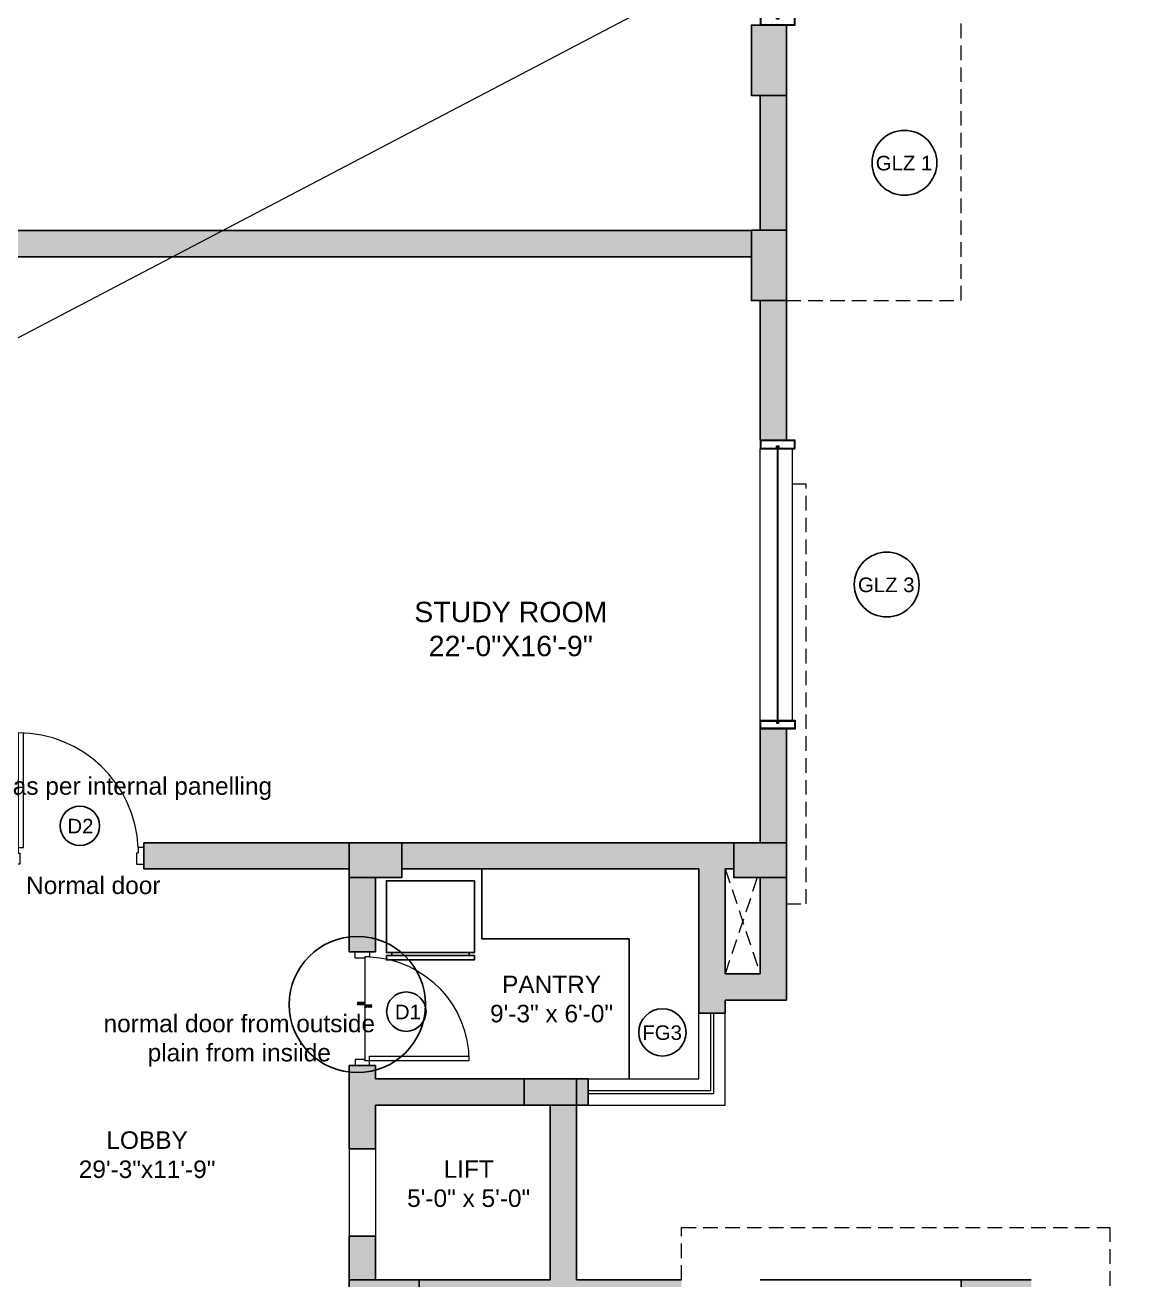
# Model space of a CAD drawing. Header units: inches. Extents: x 211391 to 214260, y -106888 to -102532.
# Drawn here: x 213558.7 to 213939.8, y -106118.4 to -105687.9 of the extents above; entities that cross this region are included whole.
import ezdxf

# ---------------------------------------------------------------- set-up
doc = ezdxf.new("R2010")
doc.units = ezdxf.units.IN
doc.header["$MEASUREMENT"] = 0
doc.linetypes.add('0226--P-00-GA 18.02.10$0$DASH', pattern=[0.35, 0.25, -0.1])
doc.linetypes.add('HIDDEN', pattern=[0.375, 0.25, -0.125])
doc.layers.get('0').update_dxf_attribs({"color": 4})
for name, color, linetype, lineweight in [('BEAM', 90, '0226--P-00-GA 18.02.10$0$DASH', 25), ('DIM', 1, 'Continuous', 9), ('DOOR', 2, 'Continuous', 9), ('DROP', 1, 'Continuous', 5), ('GLASS', 4, 'Continuous', 18), ('HATCH', 251, 'Continuous', 13), ('HIDDEN', 8, 'Continuous', 13), ('m.s.', 250, 'Continuous', 13), ('PL RWP PIPE', 5, 'Continuous', 13), ('PROPOSED WALL', 6, 'Continuous', 25), ('TEXT', 3, 'Continuous', 9), ('WALL', 5, 'Continuous', 25), ('window', 1, 'Continuous', 18), ('WORKING', 1, 'Continuous', 9)]:
    doc.layers.add(name, color=color, linetype=linetype, lineweight=lineweight)
doc.layers.add('COLUMN', color=6, linetype='Continuous')
doc.layers.add('DOOR GLAZING NUMBER', color=1, linetype='Continuous', lineweight=5, plot=False)
doc.layers.get('BEAM').off()
doc.styles.add('22', font='arial.ttf', dxfattribs={"height": 7})
doc.styles.add('STYLE1', font='arial.ttf', dxfattribs={"height": 8})
pattern_1 = [(45, (1349.89013, 1846.70774), (-0.08838834765, 0.08838834765), [])]

# ---------------------------------------------------------------- blocks, each defined once
blk = doc.blocks.new('*U5')
at = {"layer": 'DOOR'}
for points in [[(1.5, -4.54), (1.5, -3.04), (2, -3.04), (2, -0.04), (0, -0.04), (0, -4.54)], [(34.5, -4.54), (34.5, -3.04), (34, -3.04), (34, -0.04), (36, -0.04), (36, -4.54)]]:
    blk.add_lwpolyline(points, close=True, dxfattribs=at)
blk.add_lwpolyline([(34.5, -4.54, -0.400224), (1.5, -36.04), (1.5, -4.54), (3, -4.54), (3, -36.01)], format="xyb", dxfattribs=at)
blk = doc.blocks.new('*X6')
at = {"color": 0}
for p, q in [((-16.8, -3.5), (-13.3, 0)), ((-16.8, -0.8), (-15.9, 0)), ((-16.4, -5.8), (-10.6, 0)), ((-13.8, -5.8), (-8, 0)), ((-11.1, -5.8), (-5.3, 0)), ((-8.5, -5.8), (-2.7, 0)), ((-5.8, -5.8), (0, 0)), ((0, 0), (6, 6)), ((0, 2.7), (3.3, 6)), ((0, 5.3), (0.7, 6)), ((2.7, 0), (8.7, 6)), ((5.3, 0), (11.3, 6)), ((8, 0), (14, 6)), ((10.6, 0), (16.6, 6)), ((13.3, 0), (17, 3.8)), ((15.9, 0), (17, 1.1)), ((-3.2, -5.8), (0, -2.7)), ((-0.5, -5.8), (0, -5.3))]:
    blk.add_line(p, q, dxfattribs=at)
blk = doc.blocks.new('4 UQ46U')
at = {"layer": 'DROP', "lineweight": 5}
blk.add_lwpolyline([(67308.83, -52969.15), (67308.83, -52972.46), (67307.64, -52972.46), (67307.64, -52975.82)], dxfattribs=at)
at = {"layer": 'DROP', "lineweight": 5, "extrusion": (0, 0, -1), "xscale": 0.1972594911858323, "yscale": 0.1972594911858323, "zscale": -0.1972594911858323, "rotation": 270}
blk.add_blockref('*X6', (-67308.83, -52972.46), dxfattribs=at)
blk = doc.blocks.new('79')
at = {"layer": 'COLUMN', "ltscale": 20, "true_color": 0xdd22ba}
h = blk.add_hatch(color=212, dxfattribs=at)
h.dxf.hatch_style = 1
h.paths.add_polyline_path([(213807.89, -103838.54), (213807.89, -103838.54), (213807.89, -103829.54), (213819.89, -103829.54), (213819.89, -103853.65), (213807.89, -103853.65)])
h = blk.add_hatch(color=212, dxfattribs=at)
h.dxf.hatch_style = 1
h.paths.add_polyline_path([(213807.89, -103908.93), (213807.89, -103908.93), (213807.89, -103899.93), (213819.89, -103899.93), (213819.89, -103924.04), (213807.89, -103924.04)])
h = blk.add_hatch(color=212, dxfattribs=at)
h.dxf.hatch_style = 1
h.paths.add_polyline_path([(213687.89, -104110.04), (213669.89, -104110.04), (213669.89, -104122.04), (213687.89, -104122.04)])
h = blk.add_hatch(color=212, dxfattribs=at)
h.dxf.hatch_style = 1
h.paths.add_polyline_path([(213819.89, -104110.04), (213801.89, -104110.04), (213801.89, -104122.04), (213819.89, -104122.04)])
h = blk.add_hatch(color=212, dxfattribs=at)
h.dxf.hatch_style = 1
h.paths.add_polyline_path([(213747.89, -104191.04), (213729.89, -104191.04), (213729.89, -104200.04), (213747.89, -104200.04)])
h = blk.add_hatch(color=212, dxfattribs=at)
h.dxf.hatch_style = 1
h.paths.add_polyline_path([(213669.89, -104272.04), (213693.89, -104272.04), (213693.89, -104260.04), (213669.89, -104260.04)])
at = {"layer": 'COLUMN', "ltscale": 20}
for points in [[(213807.89, -103838.54), (213807.89, -103838.54), (213807.89, -103829.54), (213819.89, -103829.54), (213819.89, -103853.65), (213807.89, -103853.65), (213807.89, -103838.54)], [(213807.89, -103908.93), (213807.89, -103908.93), (213807.89, -103899.93), (213819.89, -103899.93), (213819.89, -103924.04), (213807.89, -103924.04), (213807.89, -103908.93)]]:
    blk.add_lwpolyline(points, dxfattribs=at)
for points in [[(213669.89, -104110.04), (213687.89, -104110.04), (213687.89, -104122.04), (213669.89, -104122.04)], [(213801.89, -104110.04), (213819.89, -104110.04), (213819.89, -104122.04), (213801.89, -104122.04)], [(213729.89, -104191.04), (213747.89, -104191.04), (213747.89, -104200.04), (213729.89, -104200.04)], [(213693.89, -104272.04), (213669.89, -104272.04), (213669.89, -104260.04), (213693.89, -104260.04)]]:
    blk.add_lwpolyline(points, close=True, dxfattribs=at)
blk = doc.blocks.new('75ik')
at = {"layer": 'Defpoints'}
blk.add_circle((212328.62, -103876.79), 11.12, dxfattribs=at)
at = {"layer": 'Defpoints', "insert": (212339.38, -103874.39), "char_height": 5, "attachment_point": 3, "style": 'STYLE1'}
blk.add_mtext_dynamic_manual_height_columns('\\A1;\\pxqc;GLZ 1', width=21.8376, gutter_width=70, heights=[-5.17], dxfattribs=at)
blk = doc.blocks.new('76ik')
at = {"layer": 'Defpoints'}
blk.add_circle((212328.62, -104021.49), 11.12, dxfattribs=at)
at = {"layer": 'Defpoints', "insert": (212339.38, -104019.08), "char_height": 5, "attachment_point": 3, "style": 'STYLE1'}
blk.add_mtext_dynamic_manual_height_columns('\\A1;\\pxqc;GLZ 3', width=21.8376, gutter_width=70, heights=[-5.17], dxfattribs=at)
blk = doc.blocks.new('e57ik')
at = {"layer": 'm.s.', "ltscale": 15}
h = blk.add_hatch(dxfattribs=at)
h.set_pattern_fill('ANSI31', color=256)
h.set_pattern_definition([(45, (-434.42776, 41.17161), (-0.08838834765, 0.08838834765), [])])
h.paths.add_polyline_path([(210010.52, -105167.4), (210011.27, -105167.4), (210011.27, -105172.77), (210008.77, -105172.77), (210008.77, -105161.27), (210011.27, -105161.27), (210011.27, -105166.64), (210010.52, -105166.64)], flags=16)
h.paths.add_polyline_path([(210010.77, -105167.15), (210011.52, -105167.15), (210011.52, -105173.02), (210008.52, -105173.02), (210008.52, -105161.02), (210011.52, -105161.02), (210011.52, -105166.89), (210010.77, -105166.89)])
at = {"layer": 'm.s.', "ltscale": 2}
for points in [[(210010.77, -105167.15), (210011.52, -105167.15), (210011.52, -105173.02), (210008.52, -105173.02), (210008.52, -105161.02), (210011.52, -105161.02), (210011.52, -105166.89), (210010.77, -105166.89)], [(210010.52, -105167.4), (210011.27, -105167.4), (210011.27, -105172.77), (210008.77, -105172.77), (210008.77, -105161.27), (210011.27, -105161.27), (210011.27, -105166.64), (210010.52, -105166.64)]]:
    blk.add_lwpolyline(points, close=True, dxfattribs=at)
blk = doc.blocks.new('87ol.')
at = {"layer": 'GLASS', "ltscale": 15}
for p, q in [((209396.87, -105469.52), (209303.76, -105469.52)), ((209396.87, -105469.77), (209303.76, -105469.77))]:
    blk.add_line(p, q, dxfattribs=at)
at = {"layer": 'm.s.', "ltscale": 15}
for p, q in [((209303.76, -105463.65), (209396.87, -105463.65)), ((209396.87, -105474.65), (209303.76, -105474.65))]:
    blk.add_line(p, q, dxfattribs=at)
at = {"layer": 'DIM'}
blk.add_blockref('e57ik', (-707.76, -302.63), dxfattribs=at)
at = {"layer": 'DIM', "xscale": -1}
blk.add_blockref('e57ik', (419408.39, -302.63), dxfattribs=at)
blk = doc.blocks.new('8ol.')
at = {"layer": 'm.s.', "ltscale": 15}
h = blk.add_hatch(dxfattribs=at)
h.set_pattern_fill('ANSI31', color=256)
h.set_pattern_definition(pattern_1)
h.paths.add_polyline_path([(212126.29, -103622.81), (212127.04, -103622.81), (212127.04, -103623.07), (212126.29, -103623.07), (212126.29, -103628.94), (212129.29, -103628.94), (212129.29, -103623.07), (212128.54, -103623.07), (212128.54, -103622.81), (212129.29, -103622.81), (212129.29, -103616.94), (212126.29, -103616.94)])
h.paths.add_polyline_path([(212126.54, -103622.81), (212127.04, -103622.81), (212127.04, -103623.07), (212126.54, -103623.07), (212126.54, -103628.69), (212129.04, -103628.69), (212129.04, -103623.32), (212128.29, -103623.32), (212128.29, -103622.56), (212129.04, -103622.56), (212129.04, -103617.19), (212126.54, -103617.19)])
h = blk.add_hatch(dxfattribs=at)
h.set_pattern_fill('ANSI31', color=256)
h.set_pattern_definition(pattern_1)
h.paths.add_polyline_path([(212127.29, -103622.56), (212126.54, -103622.56), (212126.54, -103622.81), (212127.04, -103622.81), (212127.04, -103623.07), (212126.54, -103623.07), (212126.54, -103623.32), (212127.29, -103623.32)])
at = {"layer": 'm.s.', "ltscale": 2}
blk.add_lwpolyline([(212126.29, -103622.81), (212126.29, -103616.94), (212129.29, -103616.94), (212129.29, -103622.81), (212128.54, -103622.81), (212128.54, -103623.07), (212129.29, -103623.07), (212129.29, -103628.94), (212126.29, -103628.94), (212126.29, -103623.07), (212127.04, -103623.07), (212127.04, -103622.81), (212126.29, -103622.81)], dxfattribs=at)
blk.add_lwpolyline([(212126.54, -103622.56), (212126.54, -103617.19), (212129.04, -103617.19), (212129.04, -103622.56), (212128.29, -103622.56), (212128.29, -103623.32), (212129.04, -103623.32), (212129.04, -103628.69), (212126.54, -103628.69), (212126.54, -103623.32), (212127.29, -103623.32), (212127.29, -103622.56)], close=True, dxfattribs=at)
blk = doc.blocks.new('r67ku')
at = {"layer": 'GLASS', "ltscale": 15}
for p, q in [((213659.06, -103662.91), (213582.89, -103662.91)), ((213582.89, -103663.17), (213659.06, -103663.17)), ((213661.93, -103662.91), (213737.97, -103662.91)), ((213737.97, -103663.17), (213661.93, -103663.17)), ((213816.76, -103778.65), (213816.76, -103722.28)), ((213817.02, -103778.65), (213817.02, -103722.28)), ((213816.76, -103826.54), (213816.76, -103781.65)), ((213817.02, -103826.54), (213817.02, -103781.65))]:
    blk.add_line(p, q, dxfattribs=at)
for points in [[(213817.02, -103719.28), (213817.02, -103662.91), (213740.97, -103662.91)], [(213816.76, -103719.28), (213816.76, -103663.17), (213740.97, -103663.17)]]:
    blk.add_lwpolyline(points, dxfattribs=at)
at = {"layer": 'm.s.', "ltscale": 15}
for p, q in [((213658.93, -103658.04), (213582.89, -103658.04)), ((213661.93, -103658.04), (213737.97, -103658.04)), ((213582.89, -103669.04), (213658.93, -103669.04)), ((213737.97, -103669.04), (213661.93, -103669.04)), ((213810.89, -103826.54), (213810.89, -103722.28)), ((213821.89, -103778.65), (213821.89, -103722.28)), ((213821.89, -103826.54), (213821.89, -103781.65))]:
    blk.add_line(p, q, dxfattribs=at)
for points in [[(213821.89, -103719.28), (213821.89, -103658.04), (213740.97, -103658.04)], [(213810.89, -103719.28), (213810.89, -103669.04), (213740.97, -103669.04)]]:
    blk.add_lwpolyline(points, dxfattribs=at)
at = {"layer": 'DIM', "xscale": -1}
for name, p, rotation in [('e57ik', (3571.37, -208830.06), 180), ('8ol.', (317439.83, -315848.57), 270), ('e57ik', (318983.91, -313790.17), 270), ('e57ik', (318983.91, -313838.06), 270)]:
    blk.add_blockref(name, p, dxfattribs=dict(at, rotation=rotation))
at = {"layer": 'DIM'}
for p in [(1532.64, -40.1), (1611.68, -40.1)]:
    blk.add_blockref('8ol.', p, dxfattribs=at)

msp = doc.modelspace()

# ---------------------------------------------------------------- hatches: boundary and pattern name
at = {"layer": 'HATCH', "ltscale": 15, "transparency": 33554559}
h = msp.add_hatch(color=8, dxfattribs=at)
h.dxf.hatch_style = 1
h.paths.add_polyline_path([(213819.89, -105712.02), (213810.89, -105712.02), (213810.89, -105758.29), (213819.89, -105758.29)])
at = {"layer": 'HATCH', "ltscale": 15}
h = msp.add_hatch(color=256, dxfattribs=at)
h.dxf.hatch_style = 1
h.paths.add_polyline_path([(213807.89, -105758.4), (213549.89, -105758.4), (213549.89, -105767.4), (213807.89, -105767.4)])
h = msp.add_hatch(color=256, dxfattribs=at)
h.dxf.hatch_style = 1
h.paths.add_polyline_path([(213819.89, -105782.4), (213810.89, -105782.4), (213810.89, -105830.29), (213819.89, -105830.29)])
h = msp.add_hatch(color=256, dxfattribs=at)
h.dxf.hatch_style = 1
h.paths.add_polyline_path([(213819.89, -105929.4), (213810.89, -105929.4), (213810.89, -105968.4), (213819.89, -105968.4)])
h = msp.add_hatch(color=256, dxfattribs=at)
h.dxf.hatch_style = 1
h.paths.add_polyline_path([(213599.39, -105968.4), (213599.39, -105977.4), (213669.89, -105977.4), (213669.89, -105968.4)])
h = msp.add_hatch(color=256, dxfattribs=at)
h.dxf.hatch_style = 1
h.paths.add_polyline_path([(213801.89, -105968.4), (213687.89, -105968.4), (213687.89, -105977.4), (213789.89, -105977.4), (213789.89, -106026.9), (213798.89, -106026.9), (213798.89, -106022.4), (213819.89, -106022.4), (213819.89, -105980.4), (213810.89, -105980.4), (213810.89, -106013.4), (213798.89, -106013.4), (213798.89, -105977.4), (213801.89, -105977.4)])
h = msp.add_hatch(color=256, dxfattribs=at)
h.dxf.hatch_style = 1
h.paths.add_polyline_path([(213678.89, -105980.4), (213669.89, -105980.4), (213669.89, -106005.9), (213678.89, -106005.9)])
h = msp.add_hatch(color=256, dxfattribs=at)
h.dxf.hatch_style = 1
h.paths.add_polyline_path([(213729.89, -106049.4), (213678.89, -106049.4), (213678.89, -106044.9), (213669.89, -106044.9), (213669.89, -106058.4), (213669.89, -106073.4), (213678.89, -106073.4), (213678.89, -106058.4), (213729.89, -106058.4)])
h = msp.add_hatch(color=256, dxfattribs=at)
h.dxf.hatch_style = 1
h.paths.add_polyline_path([(213751.93, -106049.4), (213747.89, -106049.4), (213747.89, -106058.4), (213751.93, -106058.4)])
h = msp.add_hatch(color=256, dxfattribs=at)
h.dxf.hatch_style = 1
h.paths.add_polyline_path([(213783.89, -106118.4), (213747.89, -106118.4), (213747.89, -106058.4), (213738.89, -106058.4), (213738.89, -106118.4), (213693.89, -106118.4), (213693.89, -106127.4), (213783.89, -106127.4)])
h = msp.add_hatch(color=256, dxfattribs=at)
h.dxf.hatch_style = 1
h.paths.add_polyline_path([(213678.89, -106103.4), (213669.89, -106103.4), (213669.89, -106118.4), (213678.89, -106118.4)])
at = {"layer": 'HATCH'}
h = msp.add_hatch(color=251, dxfattribs=at)
h.dxf.hatch_style = 1
h.paths.add_polyline_path([(213903.89, -106118.4), (213879.89, -106118.4), (213879.89, -106127.4), (213903.89, -106127.4)])

# ---------------------------------------------------------------- linework, layer by layer
at = {"layer": 'Defpoints'}
for p, q in [((213715.39, -106001.4), (213715.39, -105977.4)), ((213765.89, -106001.4), (213715.39, -106001.4)), ((213765.89, -106049.4), (213765.89, -106001.4)), ((213684.47, -106007.16), (213684.47, -106006.08)), ((213711.03, -106007.16), (213711.03, -106006.08))]:
    msp.add_line(p, q, dxfattribs=at)
for points in [[(213712.86, -105981.48), (213712.86, -106006.08), (213682.64, -106006.08), (213682.64, -105981.48)], [(213682.64, -106007.16), (213682.64, -106008.61), (213712.86, -106008.61), (213712.86, -106007.16)]]:
    msp.add_lwpolyline(points, close=True, dxfattribs=at)
for centre, radius in [((213577.47, -105962.62), 6.76), ((213689.47, -106026.37), 6.76), ((213777.35, -106033.49), 8.1)]:
    msp.add_circle(centre, radius, dxfattribs=at)
at = {"layer": 'Defpoints', "ltscale": 15}
msp.add_circle((213672.67, -106023.93), 23.36, dxfattribs=at)
at = {"layer": 'DOOR GLAZING NUMBER', "ltscale": 15}
msp.add_line((211468.75, -106888.48), (214259.76, -105426.59), dxfattribs=at)
at = {"layer": 'DROP', "ltscale": 20}
for p, q in [((213675.2, -106008.07), (213675.2, -106043.19)), ((213669.89, -106073.4), (213669.89, -106103.4)), ((213678.89, -106073.4), (213678.89, -106103.4))]:
    msp.add_line(p, q, dxfattribs=at)
at = {"layer": 'HIDDEN', "linetype": 'HIDDEN', "ltscale": 20}
for p, q in [((213798.89, -105977.4), (213810.89, -106013.4)), ((213809.89, -105980.4), (213798.89, -106013.4))]:
    msp.add_line(p, q, dxfattribs=at)
for points in [[(213819.89, -105782.4), (213879.89, -105782.4), (213879.89, -105458.4), (213570.89, -105458.4), (213570.89, -105479.4)], [(213819.89, -105989.4), (213826.72, -105989.4), (213826.72, -105845.4), (213820.72, -105845.4)], [(213783.89, -106118.4), (213783.89, -106100.4), (213930.89, -106100.4), (213930.89, -106370.4), (213798.89, -106370.4)]]:
    msp.add_lwpolyline(points, dxfattribs=at)
at = {"layer": 'PL RWP PIPE', "ltscale": 25}
msp.add_line((213810.89, -105712.02), (213810.89, -105758.29), dxfattribs=at)
at = {"layer": 'PROPOSED WALL', "ltscale": 15}
msp.add_lwpolyline([(213819.89, -105758.29), (213819.89, -105712.02), (213810.89, -105712.02), (213810.89, -105758.29)], dxfattribs=at)
at = {"layer": 'WALL', "ltscale": 20}
for p, q in [((213807.89, -105758.4), (213549.89, -105758.4)), ((213807.89, -105767.4), (213549.89, -105767.4)), ((213810.89, -105830.29), (213810.89, -105782.4)), ((213819.89, -105830.29), (213819.89, -105782.4)), ((213810.89, -105830.29), (213819.89, -105830.29)), ((213810.89, -105968.4), (213810.89, -105929.4)), ((213810.89, -105929.4), (213819.89, -105929.4)), ((213819.89, -105968.4), (213819.89, -105929.4)), ((213599.39, -105968.4), (213669.89, -105968.4)), ((213599.39, -105977.4), (213599.39, -105968.4)), ((213687.89, -105968.4), (213801.89, -105968.4)), ((213599.39, -105977.4), (213669.89, -105977.4)), ((213669.89, -106005.9), (213669.89, -105980.4)), ((213678.89, -106005.9), (213678.89, -105980.4)), ((213789.89, -105977.4), (213687.89, -105977.4)), ((213789.89, -106026.9), (213789.89, -105977.4)), ((213801.89, -105977.4), (213798.89, -105977.4)), ((213798.89, -106013.4), (213798.89, -105977.4)), ((213810.89, -105980.4), (213810.89, -106013.4)), ((213819.89, -105980.4), (213819.89, -106022.4)), ((213678.89, -106005.9), (213669.89, -106005.9)), ((213810.89, -106013.4), (213798.89, -106013.4)), ((213798.89, -106026.9), (213798.89, -106022.4)), ((213819.89, -106022.4), (213798.89, -106022.4)), ((213789.89, -106026.9), (213798.89, -106026.9)), ((213669.89, -106058.4), (213669.89, -106044.9)), ((213678.89, -106044.9), (213669.89, -106044.9)), ((213678.89, -106049.4), (213678.89, -106044.9)), ((213729.89, -106049.4), (213678.89, -106049.4)), ((213751.93, -106049.4), (213747.89, -106049.4)), ((213751.93, -106049.4), (213751.93, -106058.4)), ((213669.89, -106073.4), (213669.89, -106058.4)), ((213729.89, -106058.4), (213678.89, -106058.4)), ((213678.89, -106073.4), (213678.89, -106058.4)), ((213738.89, -106118.4), (213738.89, -106058.4)), ((213751.93, -106058.4), (213747.89, -106058.4)), ((213747.89, -106118.4), (213747.89, -106058.4)), ((213678.89, -106073.4), (213669.89, -106073.4)), ((213669.89, -106118.4), (213669.89, -106103.4)), ((213678.89, -106103.4), (213669.89, -106103.4)), ((213678.89, -106118.4), (213678.89, -106103.4)), ((213738.89, -106118.4), (213693.89, -106118.4)), ((213783.89, -106118.4), (213747.89, -106118.4))]:
    msp.add_line(p, q, dxfattribs=at)
at = {"layer": 'WALL'}
for p, q in [((213810.89, -106118.4), (213879.89, -106118.4)), ((213903.89, -106118.4), (213879.89, -106118.4)), ((213879.89, -106118.4), (213879.89, -106127.4))]:
    msp.add_line(p, q, dxfattribs=at)
at = {"layer": 'window', "ltscale": 20}
for p, q in [((213789.89, -106049.4), (213789.89, -106026.9)), ((213793.89, -106026.9), (213793.89, -106053.4)), ((213794.89, -106026.9), (213794.89, -106054.4)), ((213798.89, -106058.4), (213798.89, -106026.9)), ((213751.93, -106049.4), (213789.89, -106049.4)), ((213751.93, -106053.4), (213793.89, -106053.4)), ((213751.93, -106054.4), (213794.89, -106054.4)), ((213751.93, -106058.4), (213798.89, -106058.4))]:
    msp.add_line(p, q, dxfattribs=at)

# ---------------------------------------------------------------- block references
at = {"layer": 'BEAM'}
msp.add_blockref('79', (0, -1858.36), dxfattribs=at)
at = {"layer": 'DIM'}
for name, p in [('r67ku', (0, -1858.36)), ('76ik', (1525.7, -1858.36))]:
    msp.add_blockref(name, p, dxfattribs=at)
at = {"layer": 'DIM', "rotation": 90}
msp.add_blockref('87ol.', (108347.24, -315230.17), dxfattribs=at)
at = {"layer": 'DOOR', "ltscale": 5}
for p, xscale, yscale, zscale, rotation in [((213554.39, -105975.77), -1.25000000000883, 1.25000000000883, 1.25000000000883, 180), ((213671.91, -106044.9), 1.08333333332764, 1.08333333332764, 1.08333333332764, 90.00000000055581)]:
    msp.add_blockref('*U5', p, dxfattribs=dict(at, xscale=xscale, yscale=yscale, zscale=zscale, rotation=rotation))
at = {"layer": 'WALL', "xscale": 0.7535655759087191, "yscale": 0.7535655759087191, "zscale": 0.7535655759087191, "rotation": 270.0000000005559}
msp.add_blockref('4 UQ46U', (253593.42, -55302.48), dxfattribs=at)
at = {"layer": 'WORKING'}
msp.add_blockref('75ik', (1531.78, -1858.36), dxfattribs=at)

# ---------------------------------------------------------------- texts
at = {"layer": 'Defpoints', "style": 'STYLE1'}
msp.add_text('D1', height=5, dxfattribs=at).set_placement((213685.56, -106028.98))
at = {"layer": 'Defpoints', "ltscale": 15, "char_height": 6, "attachment_point": 3, "style": 'STYLE1'}
for s, heights, insert in [('\\A1;\\pxqc;as per internal panelling', [-7.76], (213649.92, -105945.95)), ('\\A1;\\pxqc;Normal door', [-6.1], (213633.06, -105980.02)), ('\\A1;\\pxqc;normal door from outside\\Pplain from insiide', [-17.87], (213683.16, -106027.43))]:
    msp.add_mtext_dynamic_manual_height_columns(s, width=101.9942, gutter_width=35, heights=heights, dxfattribs=dict(at, insert=insert))
at = {"layer": 'Defpoints', "char_height": 5, "attachment_point": 3, "style": 'STYLE1'}
for s, heights, insert in [('\\A1;\\pxqc;D2', [-5.02], (213581.77, -105960.21)), ('\\A1;\\pxqc;FG3', [-5.17], (213781.37, -106031.08))]:
    msp.add_mtext_dynamic_manual_height_columns(s, width=8.2379, gutter_width=70, heights=heights, dxfattribs=dict(at, insert=insert))
at = {"layer": 'TEXT', "insert": (213668.04, -105885.75), "char_height": 7, "attachment_point": 1, "style": '22'}
msp.add_mtext_dynamic_manual_height_columns('\\pxqc;STUDY ROOM\\P22\'-0"X16\'-9"', width=114.5863, gutter_width=35, heights=[-18.94], dxfattribs=at)
at = {"layer": 'TEXT', "ltscale": 10, "char_height": 6, "style": 'STYLE1'}
for s, heights, insert, attachment_point in [('\\A1;\\pxqc;PANTRY \\P9\'-3" x 6\'-0"', [-16.13], (213688.32, -106014.03), 1), ('\\A1;\\pxqc;LOBBY\\P29\'-3"x11\'-9"', [-16.24], (213651.52, -106067.44), 3), ('\\A1;\\pxqc;LIFT\\P5\'-0" x 5\'-0"', [-16.13], (213761.87, -106077.37), 3)]:
    msp.add_mtext_dynamic_manual_height_columns(s, width=101.9942, gutter_width=35, heights=heights, dxfattribs=dict(at, insert=insert, attachment_point=attachment_point))

doc.saveas('drawing.dxf')
